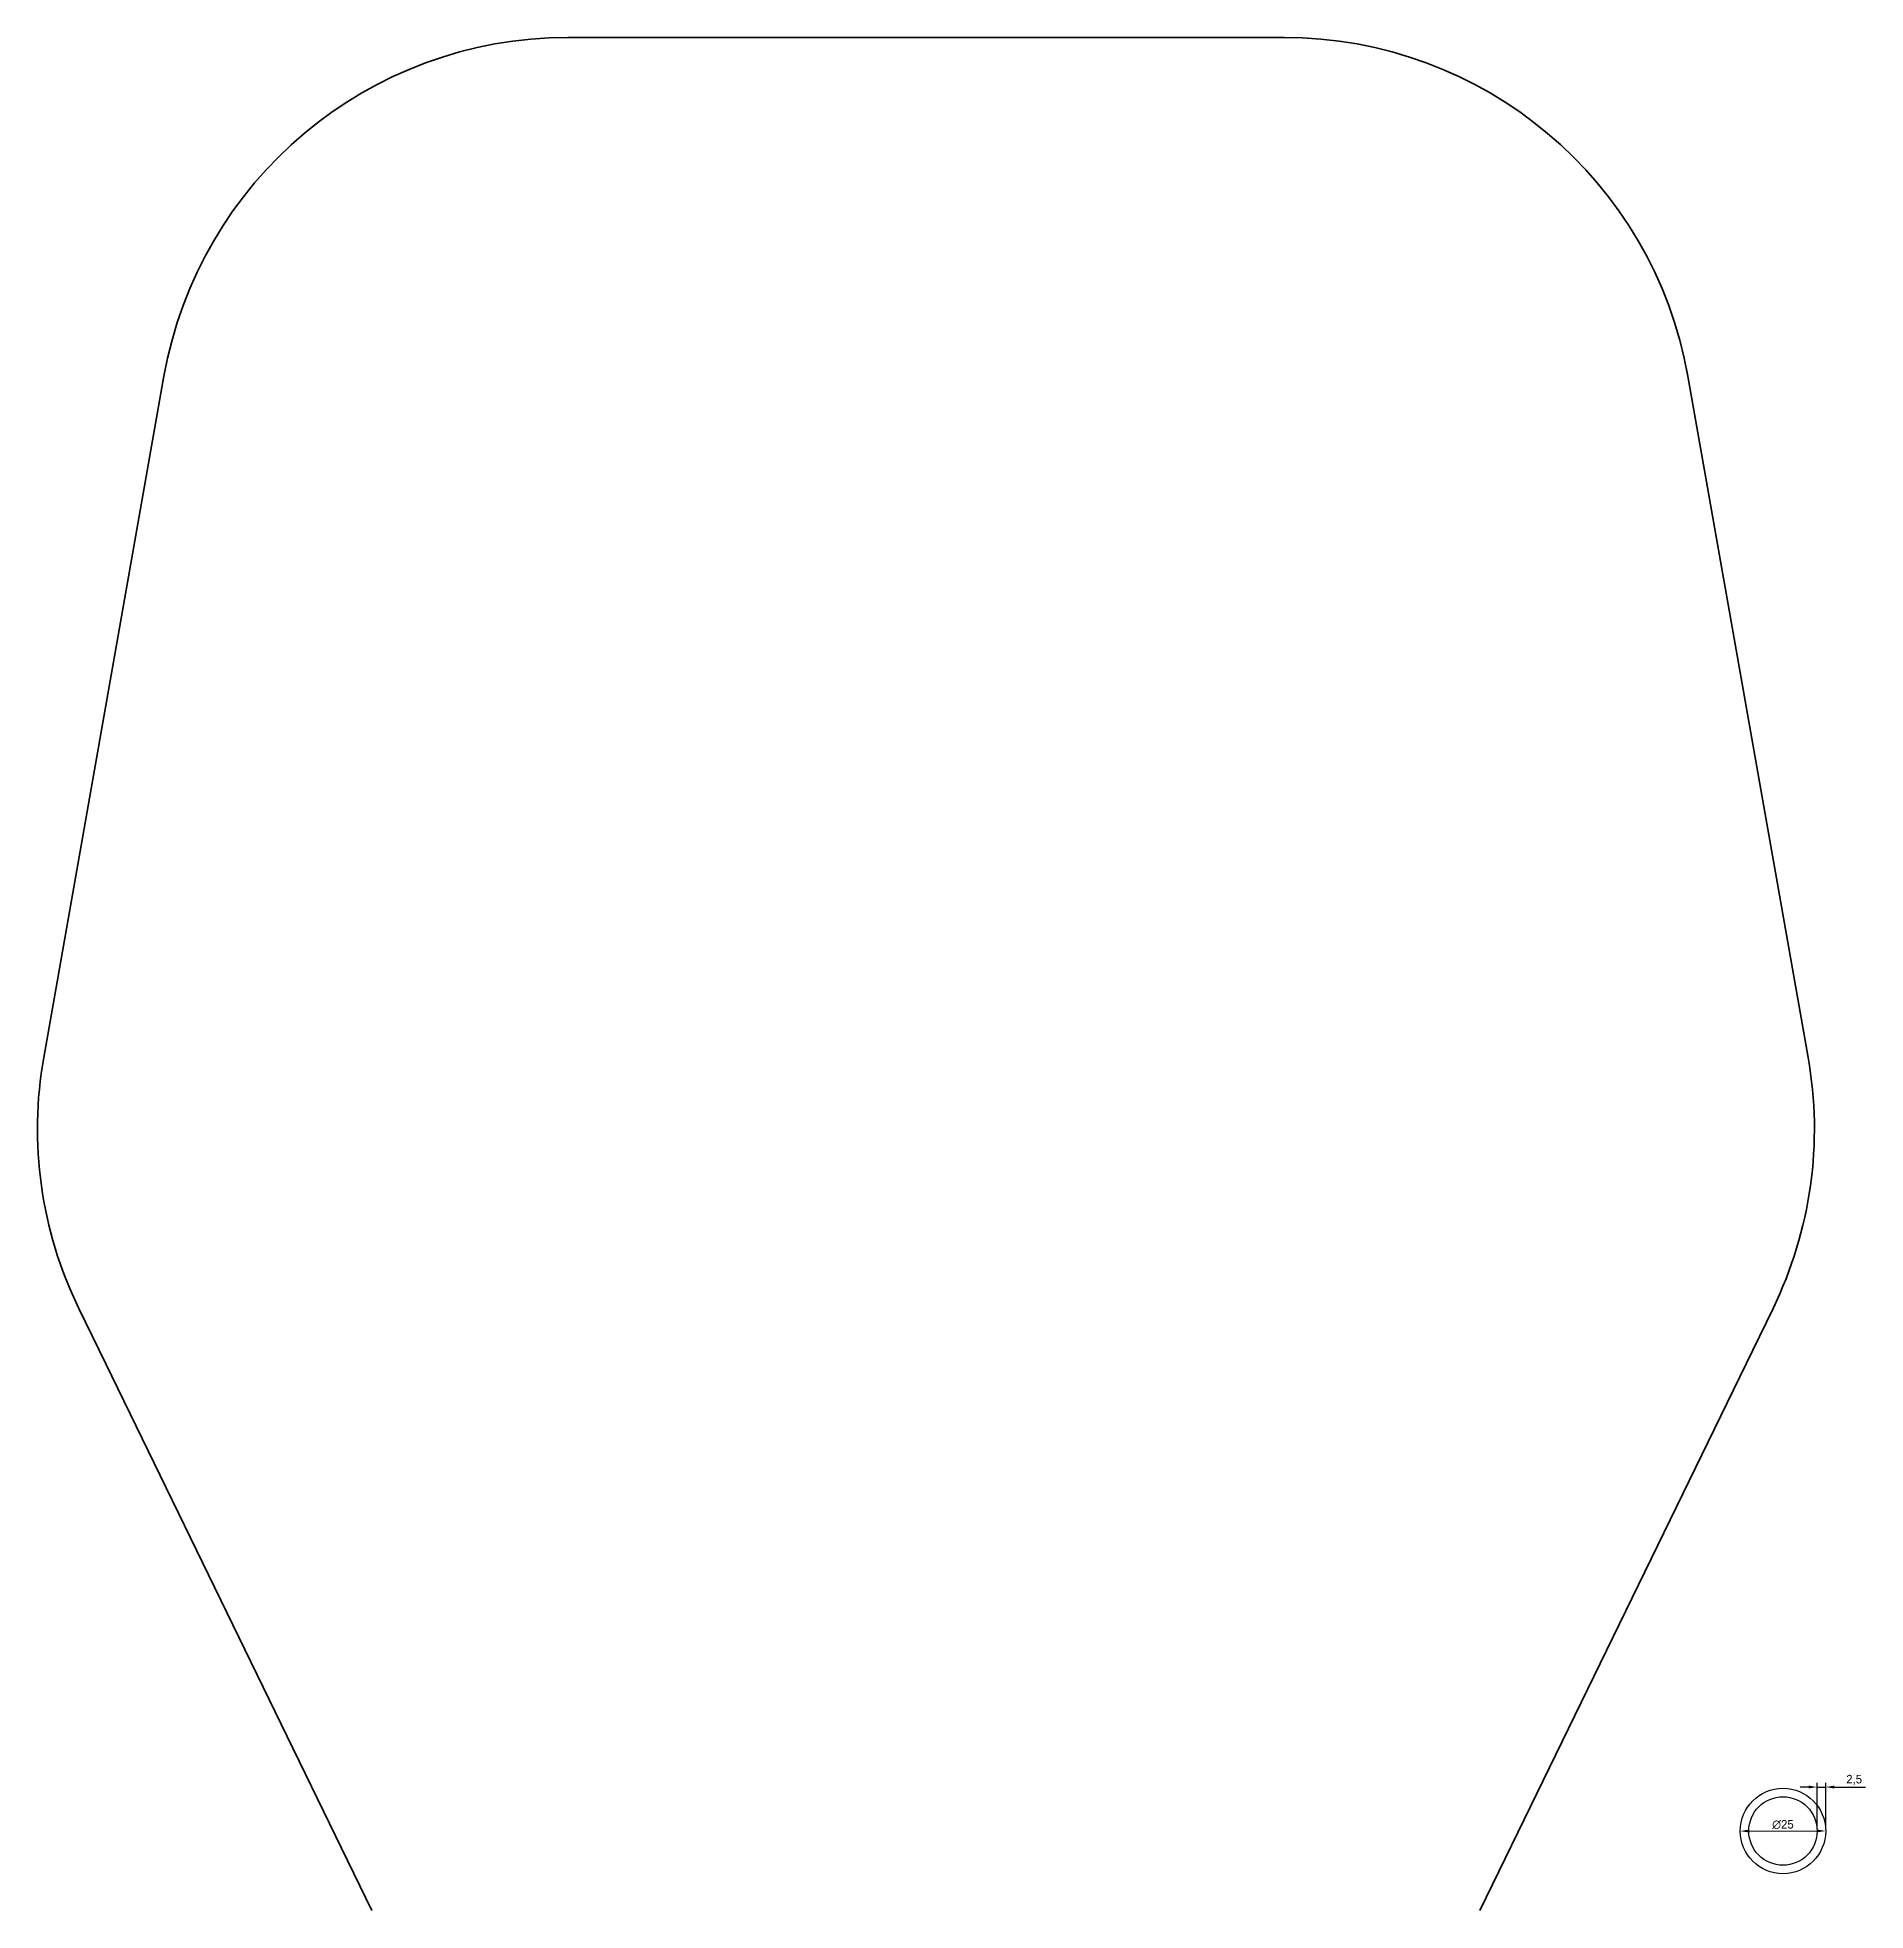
# Model space of a CAD drawing. Extents: x -260 to 275, y -162 to 386.
import ezdxf

# ---------------------------------------------------------------- set-up
doc = ezdxf.new("R2010")
doc.units = 0
doc.dimstyles.get("Standard").update_dxf_attribs({"dimtxt": 0.18, "dimasz": 0.18, "dimexe": 0.18, "dimexo": 0.0625, "dimgap": 0.09, "dimtad": 0, "dimtih": 1, "dimtoh": 1, "dimdec": 4, "dimzin": 0, "dimdsep": 46, "dimtxsty": 'Standard', "dimcen": 0.09, "dimadec": 0, "dimazin": 0, "dimtfac": 1, "dimtdec": 4, "dimtofl": 0, "dimtmove": 0, "dimatfit": 3, "dimfxl": 1, "dimtolj": 1, "dimtzin": 0, "dimarcsym": 0})

# ---------------------------------------------------------------- blocks, each defined once
blk = doc.blocks.new('*D3')
at = {"color": 0, "lineweight": -2, "transparency": 16777216}
for p, q in [((258.3, -125.83), (255.8, -125.83)), ((260.8, -138.06), (260.8, -124.58)), ((260.8, -125.83), (263.3, -125.83)), ((263.3, -138.06), (263.3, -124.58)), ((265.8, -125.83), (274.97, -125.83))]:
    blk.add_line(p, q, dxfattribs=at)
at = {"color": 0, "transparency": 16777216}
for points in [[(258.3, -125.41), (258.3, -126.25), (260.8, -125.83)], [(265.8, -125.41), (265.8, -126.25), (263.3, -125.83)]]:
    blk.add_solid(points, dxfattribs=at)
at = {"layer": 'Defpoints', "color": 0, "transparency": 16777216}
for p in [(263.3, -125.83), (260.8, -138.69), (263.3, -138.69)]:
    blk.add_point(p, dxfattribs=at)
at = {"color": 0, "transparency": 16777216, "insert": (271.63, -123.75), "char_height": 2.5, "attachment_point": 5}
blk.add_mtext('2,5', dxfattribs=at)
blk = doc.blocks.new('*D4')
at = {"color": 0, "lineweight": -2, "transparency": 16777216}
blk.add_line((240.8, -138.7), (260.8, -138.67), dxfattribs=at)
at = {"color": 0, "transparency": 16777216}
for points in [[(240.8, -138.29), (240.8, -139.12), (238.3, -138.71)], [(260.8, -138.26), (260.8, -139.09), (263.3, -138.67)]]:
    blk.add_solid(points, dxfattribs=at)
at = {"layer": 'Defpoints', "color": 0, "transparency": 16777216}
for p in [(238.3, -138.71), (263.3, -138.67)]:
    blk.add_point(p, dxfattribs=at)
at = {"color": 0, "transparency": 16777216, "insert": (250.8, -136.81), "char_height": 2.5, "attachment_point": 5, "rotation": 0.0873}
blk.add_mtext('∅25', dxfattribs=at)

msp = doc.modelspace()

# ---------------------------------------------------------------- linework, layer by layer
at = {"color": 255, "lineweight": 35}
for p, q in [((-104.797, 386), (0, 386)), ((104.797, 386), (0, 386)), ((-222.967, 286.876), (-258.17, 87.612)), ((222.967, 286.876), (258.17, 87.612)), ((-240, -2), (-247.888, 14.199)), ((240, -2), (247.888, 14.199)), ((-162.11, -161.953), (-240, -2)), ((162.11, -161.953), (240, -2))]:
    msp.add_line(p, q, dxfattribs=at)
for radius in [12.5, 10]:
    msp.add_circle((250.802, -138.687), radius)
for centre, start, end in [((-104.797, 266), 90, 169.98126), ((104.797, 266), 10.01873, 90), ((-140, 66.736), 169.98126, 205.96407), ((140, 66.736), 334.03592, 10.01873)]:
    msp.add_arc(centre, 120, start, end, dxfattribs=at)

# ---------------------------------------------------------------- dimensions: what is measured, and where the dimension line sits
dim = msp.add_linear_dim(base=(263.302, -125.83), p1=(260.802, -138.687), p2=(263.302, -138.687), dimstyle='Standard', override={"dimtxt": 2.5, "dimasz": 2.5, "dimexe": 1.25, "dimexo": 0.625, "dimgap": 0.625, "dimtad": 1, "dimtih": 0, "dimtoh": 0, "dimdec": 2, "dimzin": 8, "dimdsep": 44, "dimcen": 2.5, "dimtdec": 2, "dimtofl": 1, "dimatfit": 0, "dimtolj": 0, "dimtzin": 8})
dim.commit()
dim.dimension.update_dxf_attribs({"geometry": '*D3', "text_midpoint": (271.635, -123.747)})
dim = msp.add_diameter_dim_2p(p1=(238.302, -138.706), p2=(263.302, -138.668), dimstyle='Standard', override={"dimtxt": 2.5, "dimasz": 2.5, "dimexe": 1.25, "dimexo": 0.625, "dimgap": 0.625, "dimtad": 1, "dimtih": 0, "dimtoh": 0, "dimdec": 2, "dimzin": 8, "dimdsep": 44, "dimcen": 2.5, "dimtdec": 2, "dimtofl": 1, "dimatfit": 0, "dimtolj": 0, "dimtzin": 8})
dim.commit()
dim.dimension.update_dxf_attribs({"geometry": '*D4', "text_midpoint": (250.799, -136.812)})

doc.saveas('drawing.dxf')
